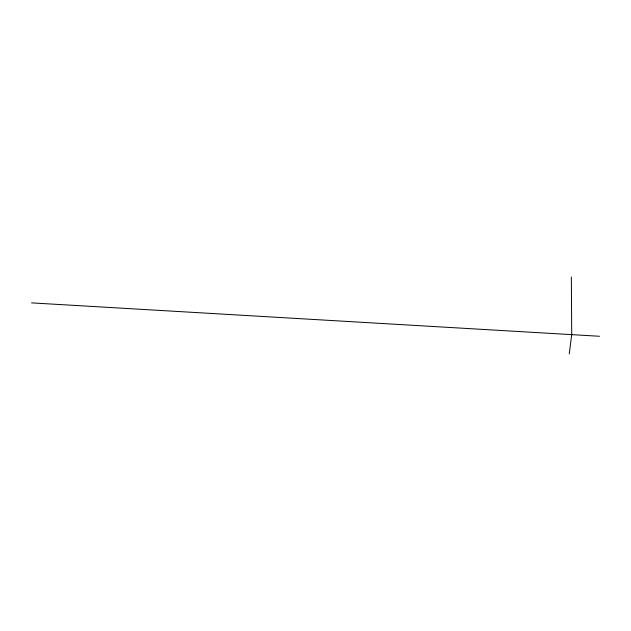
<?xml version="1.0" encoding="UTF-8"?>
<svg xmlns="http://www.w3.org/2000/svg" width="631" height="631" viewBox="0 0 631 631"><rect width="100%" height="100%" fill="white"/><g stroke="black" fill="none" stroke-linecap="round" stroke-linejoin="round"><path stroke-width="0.95" d="M569.249 353.959L571.718 334.635L571.347 277.041M31.55 302.88L599.45 336.268"/></g></svg>
